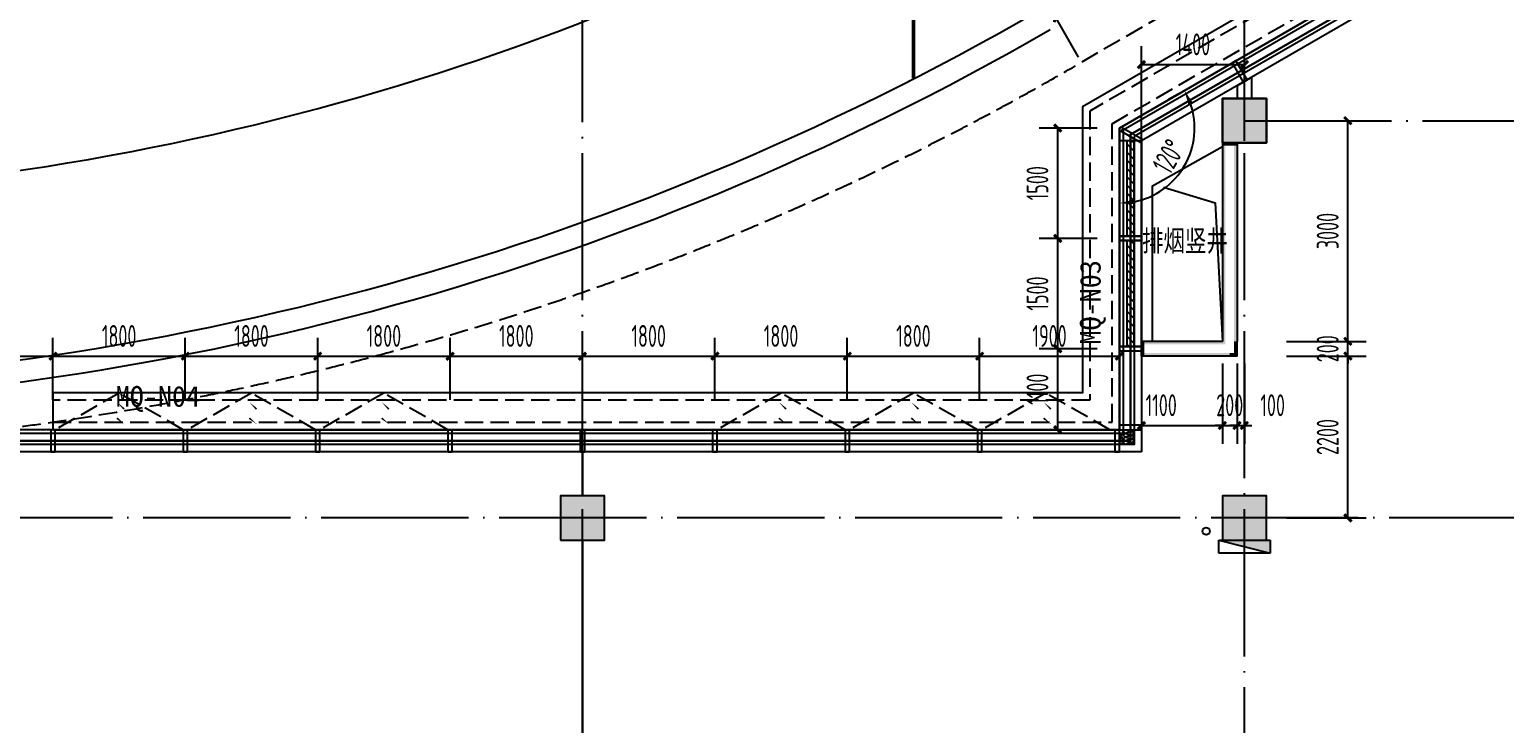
# Model space of a CAD drawing. Extents: x -228436 to 200315, y -41539 to 163917.
# Drawn here: x 22981 to 43036, y 6206 to 15639 of the extents above; entities that cross this region are included whole.
import ezdxf

# ---------------------------------------------------------------- set-up
doc = ezdxf.new("R2010")
doc.units = 0
doc.header["$LTSCALE"] = 1000
doc.header["$MEASUREMENT"] = 0
for name, pattern in [('13#楼幕墙$0$DASH', [0.35, 0.25, -0.1]), ('X-104 13#平面$0$109 3#平面$0$DASH', [0.35, 0.25, -0.1]), ('X-104 13#平面$0$ACAD_ISO05W100', [34, 24, -3, 0.5, -3, 0.5, -3]), ('X-104 13#平面$0$DASH', [0.35, 0.25, -0.1]), ('X-104 13#平面$0$DOTE', [2.42, 2, -0.2, 0.02, -0.2])]:
    doc.linetypes.add(name, pattern=pattern)
for name, color, linetype in [('01-标注_尺寸', 124, 'Continuous'), ('13#楼幕墙$0$A-C_幕墙龙骨', 133, 'Continuous'), ('13#楼幕墙$0$A-C_玻璃幕墙', 140, 'Continuous'), ('13#楼幕墙$0$A-C_窗', 140, 'Continuous'), ('PUB_HATCH', 8, 'Continuous'), ('PUB_WALL', 9, 'Continuous'), ('X-104 13#平面$0$01-标注_符号', 200, 'Continuous'), ('X-104 13#平面$0$02-TEXT_房间', 7, 'Continuous'), ('X-104 13#平面$0$02-TEXT_标注', 130, 'Continuous'), ('X-104 13#平面$0$A-O_散水', 134, 'Continuous'), ('X-104 13#平面$0$A-TECH_暖通', 6, 'Continuous'), ('X-104 13#平面$0$A-TECH_水', 3, 'Continuous'), ('X-104 13#平面$0$A-TECH_结构', 21, 'Continuous'), ('X-104 13#平面$0$A_AXIS-轴线', 36, 'X-104 13#平面$0$DOTE'), ('X-104 13#平面$0$A_STR-砌块墙', 121, 'Continuous'), ('X-104 13#平面$0$A_STR-砼柱', 51, 'Continuous'), ('X-104 13#平面$0$M-场地 车库入口', 41, 'Continuous')]:
    doc.layers.add(name, color=color, linetype=linetype)
doc.layers.add('X-104 13#平面$0$000套内', color=226, linetype='Continuous', lineweight=30, plot=False)
doc.styles.add('_TCH_DIM_T3', font='ros1.shx', dxfattribs={"width": 0.705882, "bigfont": 'jd.shx'})
doc.styles.add('X-104 13#平面$0$_TCH_AXIS', font='STXIHEI_0.TTF', dxfattribs={"width": 0.75})
doc.styles.add('X-104 13#平面$0$_TCH_SPACE', font='STXIHEI_0.TTF', dxfattribs={"width": 0.75, "height": 5})
doc.dimstyles.new('_TCH_ARCH&&100', dxfattribs={"dimtxt": 297.5, "dimasz": 100, "dimexe": 250, "dimexo": 300, "dimgap": 126.25, "dimtad": 1, "dimdec": 0, "dimzin": 0, "dimdsep": 46, "dimtxsty": '_TCH_DIM_T3', "dimblk": 'ARCHTICK', "dimcen": 0.09, "dimclrt": 7, "dimazin": 2, "dimtfac": 1, "dimtdec": 0, "dimtix": 1, "dimtmove": 2, "dimatfit": 3, "dimfxl": 0, "dimtolj": 1, "dimtzin": 0, "dimarcsym": 0})
doc.dimstyles.new('_TCH_ARROW&&100', dxfattribs={"dimtxt": 297.5, "dimasz": 200, "dimexe": 250, "dimexo": 300, "dimgap": 100, "dimtad": 1, "dimdec": 0, "dimzin": 0, "dimdsep": 46, "dimtxsty": '_TCH_DIM_T3', "dimcen": 0.09, "dimclrt": 7, "dimazin": 2, "dimtfac": 1, "dimtdec": 0, "dimtix": 1, "dimtmove": 2, "dimatfit": 3, "dimfxl": 0, "dimtolj": 1, "dimtzin": 0, "dimarcsym": 0})

# ---------------------------------------------------------------- blocks, each defined once
blk = doc.blocks.new('X-104 13#平面$0$轴网')
at = {"layer": 'X-104 13#平面$0$A_AXIS-轴线', "linetype": 'X-104 13#平面$0$DOTE'}
for p, q in [((30500, -7401), (30500, 24620.3)), ((39500, -7401), (39500, 24620.3)), ((60408.4, 9000), (-2925, 9000))]:
    blk.add_line(p, q, dxfattribs=at)
blk = doc.blocks.new('13#楼幕墙$0$A$C62EA228A')
at = {"linetype": '13#楼幕墙$0$DASH'}
blk.add_lwpolyline([(10, -300), (-860, -797), (-1730, -300)], dxfattribs=at)
at = {"layer": '13#楼幕墙$0$A-C_玻璃幕墙', "color": 1}
blk.add_lwpolyline([(-889, -674, 0, 25, 0), (-792, -580, 0, 0, 0), (-890, -456, 25, 0, 0), (-786, -374, 0, 0, 0)], format="xyseb", dxfattribs=at)
blk = doc.blocks.new('13#楼幕墙$0$$LinePat$岩棉板')
at = {"color": 0}
for p, q in [((0, -17), (12, -67)), ((12, -67), (24, -17))]:
    blk.add_line(p, q, dxfattribs=at)
for centre, start, end in [((12, -17), 0, 180), ((0, -67), 270, 0), ((24, -67), 180, 270)]:
    blk.add_arc(centre, 12, start, end, dxfattribs=at)
at = {"layer": 'Defpoints'}
blk.add_point((0, 0.1), dxfattribs=at)
at = {"layer": 'Defpoints', "color": 0}
blk.add_point((24, -84), dxfattribs=at)
blk = doc.blocks.new('*U121')
for points in [[(150, 150), (150, 200), (0, 200), (0, 0), (150, 0)], [(150, 0), (200, 0), (200, 150), (150, 150)]]:
    blk.add_lwpolyline(points)
at = {"color": 8, "yscale": 1.782568518697715, "zscale": 1.782568518697715}
for p, xscale, rotation in [((150, 200), 2.083067894769967, 270), ((150, 150), 2.083067894769967, 270), ((150, 100), 2.083067894769967, 270), ((150, 50), 2.083067894769967, 270), ((200, 0), 2.083333331597222, 180)]:
    blk.add_blockref('13#楼幕墙$0$$LinePat$岩棉板', p, dxfattribs=dict(at, xscale=xscale, rotation=rotation))
blk = doc.blocks.new('*U124')
h = blk.add_hatch()
h.set_pattern_fill('ANSI31', color=256, scale=50)
h.set_pattern_definition([(45, (-55912.376, 120006.8), (-56.1266, 56.1266), [])])
h.paths.add_polyline_path([(-1440, 100), (0, 100), (0, 200), (-1440, 200)])
for points in [[(-1440, 0), (0, 0), (0, 300), (-1440, 300)], [(-1440, 100), (0, 100), (0, 200), (-1440, 200)]]:
    blk.add_lwpolyline(points, close=True)
blk = doc.blocks.new('*U125')
h = blk.add_hatch()
h.set_pattern_fill('ANSI31', color=256, scale=50)
h.set_pattern_definition([(45, (-55769.01, 120006.8), (-56.1266, 56.1266), [])])
h.paths.add_polyline_path([(-1297, 100), (0, 100), (0, 200), (-1297, 200)])
for points in [[(-1297, 0), (0, 0), (0, 300), (-1297, 300)], [(-1297, 100), (0, 100), (0, 200), (-1297, 200)]]:
    blk.add_lwpolyline(points, close=True)
blk = doc.blocks.new('13#楼幕墙$0$A$C7A413A1D')
blk.add_lwpolyline([(-70, -300), (-10, -300), (-10, 0), (-70, 0)], close=True)
blk = doc.blocks.new('13#楼幕墙')
at = {"layer": '13#楼幕墙$0$A-C_幕墙龙骨'}
blk.add_lwpolyline([(38113, 14148), (38087, 14105), (37828, 14255), (37853, 14298)], close=True, dxfattribs=at)
at = {"layer": '13#楼幕墙$0$A-C_玻璃幕墙'}
for p, q in [((43348, 17266), (38000, 14185)), ((37850, 14271), (37850, 10150)), ((38000, 14185), (38000, 10000)), ((38100, 14127), (38100, 9900)), ((37850, 10150), (12485, 10150)), ((38100, 9900), (12410, 9900)), ((38000, 10000), (12440, 10000))]:
    blk.add_line(p, q, dxfattribs=at)
for points in [[(4493, 15500), (-900, 15500), (-900, -1700), (22100, -1700), (22100, -1100), (58400, -1100), (58400, 18960), (53293, 23245), (37800, 14300), (37800, 10200), (12500, 10200), (4493, 15500)], [(58350, 18937), (53288, 23184), (37850, 14271)], [(58100, 18820), (53261, 22880), (38100, 14127)]]:
    blk.add_lwpolyline(points, dxfattribs=at)
at = {"layer": '13#楼幕墙$0$A-C_幕墙龙骨'}
for p, rotation in [((39394, 15219), 29.95337307442212), ((37800, 12840), 90), ((37800, 11340), 90), ((37800, 10270), 90)]:
    blk.add_blockref('13#楼幕墙$0$A$C7A413A1D', p, dxfattribs=dict(at, rotation=rotation))
for p in [(23340, 10200), (25140, 10200), (26940, 10200), (28740, 10200), (30540, 10200), (32340, 10200), (34140, 10200), (35940, 10200), (37810, 10200)]:
    blk.add_blockref('13#楼幕墙$0$A$C7A413A1D', p, dxfattribs=at)
at = {"layer": '13#楼幕墙$0$A-C_幕墙龙骨', "xscale": -1}
blk.add_blockref('*U121', (38000, 10000), dxfattribs=at)
at = {"layer": '13#楼幕墙$0$A-C_窗', "rotation": 90}
for name, p in [('*U125', (38100, 14127)), ('*U124', (38100, 12770))]:
    blk.add_blockref(name, p, dxfattribs=at)
at = {"layer": '13#楼幕墙$0$A-C_窗', "xscale": -1, "rotation": 180}
for p in [(25060, 9900), (26860, 9900), (28660, 9900), (34060, 9900), (35860, 9900), (37660, 9900)]:
    blk.add_blockref('13#楼幕墙$0$A$C62EA228A', p, dxfattribs=at)
blk = doc.blocks.new('X-104 13#平面$0$jtrsyt')
at = {"ltscale": 0.02}
for radius in [35433, 37983, 38283]:
    blk.add_arc((20030, 25300), radius, 239.9998, 270, dxfattribs=at)
blk = doc.blocks.new('X-104 13#平面$0$$TwtSys$00000434')
for p, q in [((-0.5, 0.5), (-0.5, -0.5)), ((-0.5, -0.5), (0.5, 0.5)), ((0.5, 0.5), (-0.5, 0.5)), ((0.5, -0.5), (0.5, 0.5)), ((-0.5, -0.5), (0.5, -0.5))]:
    blk.add_line(p, q)
blk.add_solid([(0.5, -0.5), (0.5, 0.5), (-0.5, -0.5)])
blk = doc.blocks.new('X-104 13#平面$0$A$C55540B70')
at = {"layer": 'X-104 13#平面$0$A-TECH_水'}
blk.add_circle((-18520, 8820), 50, dxfattribs=at)
at = {"layer": 'X-104 13#平面$0$A-TECH_水', "xscale": -700, "yscale": 180, "zscale": 700, "rotation": 180}
blk.add_blockref('X-104 13#平面$0$$TwtSys$00000434', (-18000, 8610), dxfattribs=at)
blk = doc.blocks.new('X-104 13#平面$0$A$C0BB3323F')
at = {"layer": 'Defpoints'}
blk.add_lwpolyline([(59300, 600), (59300, 20660), (54205, 24935), (38700, 16000), (38700, 11900), (13400, 11900), (5393, 17200), (0, 17200), (0, 0), (23000, 0), (23000, 600)], close=True, dxfattribs=at)
blk = doc.blocks.new('_FZH')
blk.add_lwpolyline([(-0.5, -0.5), (0.5, -0.5), (0.5, 0.5), (-0.5, 0.5)], close=True)
at = {"layer": 'PUB_HATCH'}
blk.add_solid([(-0.5, -0.5), (0.5, -0.5), (-0.5, 0.5), (0.5, 0.5)], dxfattribs=at)
blk = doc.blocks.new('X-104 13#平面')
at = {"layer": 'PUB_WALL'}
for points in [[(39800, 14700), (39200, 14700), (39240, 14660), (39760, 14660)], [(39200, 14700), (39200, 14100), (39240, 14140), (39240, 14660)], [(39800, 14100), (39800, 14700), (39760, 14660), (39760, 14140)], [(39200, 14100), (39800, 14100), (39760, 14140), (39240, 14140)], [(39200, 14100), (39200, 11400), (39240, 11360), (39240, 14100)], [(39400, 14100), (39200, 14100), (39200, 14060), (39400, 14060)], [(39400, 14100), (39360, 14100), (39360, 11360), (39400, 11400)], [(39200, 11400), (38100, 11400), (38100, 11360), (39240, 11360)], [(38100, 11200), (38100, 11400), (38140, 11400), (38140, 11200)], [(39300, 11200), (38100, 11200), (38100, 11240), (39300, 11240)], [(39400, 11200), (39300, 11200), (39300, 11240), (39400, 11240)], [(39400, 11400), (39400, 11400), (39360, 11360), (39400, 11360)], [(39400, 11200), (39400, 11400), (39360, 11400), (39360, 11200)], [(30800, 9300), (30200, 9300), (30240, 9260), (30760, 9260)], [(30200, 9300), (30200, 8700), (30240, 8740), (30240, 9260)], [(30800, 8700), (30800, 9300), (30760, 9260), (30760, 8740)], [(39800, 9300), (39200, 9300), (39240, 9260), (39760, 9260)], [(39200, 9300), (39200, 8700), (39240, 8740), (39240, 9260)], [(39800, 8700), (39800, 9300), (39760, 9260), (39760, 8740)], [(30200, 8700), (30800, 8700), (30760, 8740), (30240, 8740)], [(39200, 8700), (39800, 8700), (39760, 8740), (39240, 8740)]]:
    blk.add_hatch(color=256, dxfattribs=at).paths.add_polyline_path(points)
blk.add_lwpolyline([(39200, 14700), (39800, 14700), (39800, 14100), (39200, 14100)], close=True)
at = {"layer": 'X-104 13#平面$0$000套内'}
blk.add_lwpolyline([(7100, -1550), (21950, -1550), (21950, -950), (48400, -950), (48400, 11050), (53400, 11050), (53400, 18100), (58250, 18100), (58250, 18890), (53289.1, 23052.7), (37950, 14213.3), (37950, 10050), (12454.9, 10050), (4447.4, 15350), (4100, 15350), (4100, 6300), (7100, 6300), (7100, -1550)], dxfattribs=at)
at = {"layer": 'X-104 13#平面$0$01-标注_符号', "const_width": 50}
blk.add_lwpolyline([(35000, 14974), (35000, 15974), (34400, 15974)], dxfattribs=at)
at = {"layer": 'X-104 13#平面$0$A-O_散水'}
blk.add_lwpolyline([(58900, 13050), (58900, 19193.2), (53346.4, 23853.1), (37300, 14588.9), (37300, 10700), (23300, 10700), (23300, 10200), (37800, 10200), (37800, 14300), (53293.2, 23245), (58400, 18960), (58400, 13050)], dxfattribs=at)
at = {"layer": 'X-104 13#平面$0$A-O_散水', "linetype": 'X-104 13#平面$0$DASH'}
blk.add_lwpolyline([(58800, 13050), (58800, 19146.5), (53335.8, 23731.5), (37400, 14531.2), (37400, 10600), (23300, 10600), (23300, 10300), (37700, 10300), (37700, 14357.8), (53303.8, 23366.6), (58500, 19006.6), (58500, 13050)], dxfattribs=at)
at = {"layer": 'X-104 13#平面$0$A-O_散水', "linetype": 'X-104 13#平面$0$109 3#平面$0$DASH'}
blk.add_lwpolyline([(40688.9, 18201.8), (41139.5, 17422.7), (37157.4, 15119.8, -0.1001589), (22540.1, 10200, -0.1001589)], format="xyb", dxfattribs=at)
at = {"layer": 'X-104 13#平面$0$A-TECH_暖通', "linetype": 'X-104 13#平面$0$109 3#平面$0$DASH', "const_width": 30}
for points in [[(30500, 9900), (30500, 9300)], [(30500, 8700), (30500, 300)]]:
    blk.add_lwpolyline(points, dxfattribs=at)
at = {"layer": 'X-104 13#平面$0$A-TECH_结构'}
for points in [[(58350, -1050), (58350, 18936.6), (53287.9, 23184.2), (37850, 14271.1), (37850, 10150), (12485, 10150), (4477.5, 15450), (-850, 15450), (-850, -1650), (22050, -1650), (22050, -1050)], [(39200, 11400), (38250.2, 11400), (38250.4, 13516.4), (39200.4, 14049.9)]]:
    blk.add_lwpolyline(points, close=True, dxfattribs=at)
blk.add_lwpolyline([(38400, 13497.3), (39100.1, 13281.4), (39200, 11400)], dxfattribs=at)
at = {"layer": 'X-104 13#平面$0$A_AXIS-轴线', "linetype": 'X-104 13#平面$0$DOTE'}
blk.add_line((39500, 14400), (60408.4, 14400), dxfattribs=at)
at = {"layer": 'X-104 13#平面$0$A_STR-砌块墙'}
for p, q in [((39200, 14100), (39200, 11400)), ((39400, 14100), (39400, 11400)), ((39200, 11400), (38100, 11400)), ((38100, 11200), (38100, 11400)), ((39400, 11400), (39400, 11400)), ((39400, 11200), (39400, 11400)), ((39300, 11200), (38100, 11200)), ((39400, 11200), (39300, 11200))]:
    blk.add_line(p, q, dxfattribs=at)
blk.add_lwpolyline([(39600, 14991), (39400, 14875.8), (39400, 14700), (39600, 14700), (39600, 14991)], dxfattribs=at)
for name, p in [('X-104 13#平面$0$A$C55540B70', (57500, 0)), ('X-104 13#平面$0$A$C0BB3323F', (-900, -1700)), ('X-104 13#平面$0$轴网', (0, 0))]:
    blk.add_blockref(name, p)
at = {"layer": 'X-104 13#平面$0$A-TECH_结构'}
blk.add_blockref('13#楼幕墙', (0, 0), dxfattribs=at)
at = {"layer": 'X-104 13#平面$0$A_STR-砼柱', "xscale": 600, "yscale": 600, "zscale": 600}
for p in [(39500, 14400), (30500, 9000), (39500, 9000)]:
    blk.add_blockref('_FZH', p, dxfattribs=at)
at = {"layer": 'X-104 13#平面$0$M-场地 车库入口', "ltscale": 200, "rotation": 30.04109946673724}
blk.add_blockref('X-104 13#平面$0$jtrsyt', (13018, 16850.5), dxfattribs=at)
at = {"layer": 'X-104 13#平面$0$02-TEXT_房间', "style": 'X-104 13#平面$0$_TCH_SPACE', "width": 0.75}
blk.add_text('排烟竖井', height=285.43, dxfattribs=at).set_placement((38107.1, 12625.5))
at = {"layer": 'X-104 13#平面$0$02-TEXT_标注', "linetype": 'X-104 13#平面$0$ACAD_ISO05W100', "style": 'X-104 13#平面$0$_TCH_AXIS'}
blk.add_text('MQ-N03', height=281.25, rotation=90, dxfattribs=at).set_placement((37545.2, 11357))
blk.add_text('MQ-N04', height=281.25, dxfattribs=at).set_placement((24153.2, 10511.3))
blk = doc.blocks.new('_ArchTick')
at = {"color": 0, "linetype": 'ByBlock', "const_width": 0.4}
blk.add_lwpolyline([(-0.5, -0.5), (0.5, 0.5)], dxfattribs=at)
blk = doc.blocks.new('*D229')
at = {"layer": '01-标注_尺寸', "color": 0, "lineweight": -2, "transparency": 16777216}
for p, q in [((35900, 10606), (35900, 11449)), ((37800, 10606), (37800, 11449)), ((35900, 11199), (37800, 11199))]:
    blk.add_line(p, q, dxfattribs=at)
at = {"layer": 'Defpoints', "color": 0, "transparency": 16777216}
for p in [(37800, 11199), (35900, 10306), (37800, 10306)]:
    blk.add_point(p, dxfattribs=at)
at = {"layer": '01-标注_尺寸', "color": 0, "lineweight": -2, "transparency": 16777216, "xscale": 100, "yscale": 100, "zscale": 100, "rotation": 180}
blk.add_blockref('_ArchTick', (35900, 11199), dxfattribs=at)
at = {"layer": '01-标注_尺寸', "color": 0, "lineweight": -2, "transparency": 16777216, "xscale": 100, "yscale": 100, "zscale": 100}
blk.add_blockref('_ArchTick', (37800, 11199), dxfattribs=at)
at = {"layer": '01-标注_尺寸', "color": 7, "transparency": 16777216, "insert": (36850, 11474), "char_height": 297.5, "attachment_point": 5, "style": '_TCH_DIM_T3'}
blk.add_mtext('\\A1;1900', dxfattribs=at)
blk = doc.blocks.new('*D230')
at = {"layer": '01-标注_尺寸', "color": 0, "lineweight": -2, "transparency": 16777216}
for p, q in [((34100, 10606), (34100, 11449)), ((35900, 10606), (35900, 11449)), ((34100, 11199), (35900, 11199))]:
    blk.add_line(p, q, dxfattribs=at)
at = {"layer": 'Defpoints', "color": 0, "transparency": 16777216}
for p in [(35900, 11199), (34100, 10306), (35900, 10306)]:
    blk.add_point(p, dxfattribs=at)
at = {"layer": '01-标注_尺寸', "color": 0, "lineweight": -2, "transparency": 16777216, "xscale": 100, "yscale": 100, "zscale": 100, "rotation": 180}
blk.add_blockref('_ArchTick', (34100, 11199), dxfattribs=at)
at = {"layer": '01-标注_尺寸', "color": 0, "lineweight": -2, "transparency": 16777216, "xscale": 100, "yscale": 100, "zscale": 100}
blk.add_blockref('_ArchTick', (35900, 11199), dxfattribs=at)
at = {"layer": '01-标注_尺寸', "color": 7, "transparency": 16777216, "insert": (35000, 11474), "char_height": 297.5, "attachment_point": 5, "style": '_TCH_DIM_T3'}
blk.add_mtext('\\A1;1800', dxfattribs=at)
blk = doc.blocks.new('*D231')
at = {"layer": '01-标注_尺寸', "color": 0, "lineweight": -2, "transparency": 16777216}
for p, q in [((32300, 10606), (32300, 11449)), ((34100, 10606), (34100, 11449)), ((32300, 11199), (34100, 11199))]:
    blk.add_line(p, q, dxfattribs=at)
at = {"layer": 'Defpoints', "color": 0, "transparency": 16777216}
for p in [(34100, 11199), (32300, 10306), (34100, 10306)]:
    blk.add_point(p, dxfattribs=at)
at = {"layer": '01-标注_尺寸', "color": 0, "lineweight": -2, "transparency": 16777216, "xscale": 100, "yscale": 100, "zscale": 100, "rotation": 180}
blk.add_blockref('_ArchTick', (32300, 11199), dxfattribs=at)
at = {"layer": '01-标注_尺寸', "color": 0, "lineweight": -2, "transparency": 16777216, "xscale": 100, "yscale": 100, "zscale": 100}
blk.add_blockref('_ArchTick', (34100, 11199), dxfattribs=at)
at = {"layer": '01-标注_尺寸', "color": 7, "transparency": 16777216, "insert": (33200, 11474), "char_height": 297.5, "attachment_point": 5, "style": '_TCH_DIM_T3'}
blk.add_mtext('\\A1;1800', dxfattribs=at)
blk = doc.blocks.new('*D232')
at = {"layer": '01-标注_尺寸', "color": 0, "lineweight": -2, "transparency": 16777216}
for p, q in [((30500, 10606), (30500, 11449)), ((32300, 10606), (32300, 11449)), ((30500, 11199), (32300, 11199))]:
    blk.add_line(p, q, dxfattribs=at)
at = {"layer": 'Defpoints', "color": 0, "transparency": 16777216}
for p in [(32300, 11199), (30500, 10306), (32300, 10306)]:
    blk.add_point(p, dxfattribs=at)
at = {"layer": '01-标注_尺寸', "color": 0, "lineweight": -2, "transparency": 16777216, "xscale": 100, "yscale": 100, "zscale": 100, "rotation": 180}
blk.add_blockref('_ArchTick', (30500, 11199), dxfattribs=at)
at = {"layer": '01-标注_尺寸', "color": 0, "lineweight": -2, "transparency": 16777216, "xscale": 100, "yscale": 100, "zscale": 100}
blk.add_blockref('_ArchTick', (32300, 11199), dxfattribs=at)
at = {"layer": '01-标注_尺寸', "color": 7, "transparency": 16777216, "insert": (31400, 11474), "char_height": 297.5, "attachment_point": 5, "style": '_TCH_DIM_T3'}
blk.add_mtext('\\A1;1800', dxfattribs=at)
blk = doc.blocks.new('*D233')
at = {"layer": '01-标注_尺寸', "color": 0, "lineweight": -2, "transparency": 16777216}
for p, q in [((28700, 10606), (28700, 11449)), ((30500, 10606), (30500, 11449)), ((28700, 11199), (30500, 11199))]:
    blk.add_line(p, q, dxfattribs=at)
at = {"layer": 'Defpoints', "color": 0, "transparency": 16777216}
for p in [(30500, 11199), (28700, 10306), (30500, 10306)]:
    blk.add_point(p, dxfattribs=at)
at = {"layer": '01-标注_尺寸', "color": 0, "lineweight": -2, "transparency": 16777216, "xscale": 100, "yscale": 100, "zscale": 100, "rotation": 180}
blk.add_blockref('_ArchTick', (28700, 11199), dxfattribs=at)
at = {"layer": '01-标注_尺寸', "color": 0, "lineweight": -2, "transparency": 16777216, "xscale": 100, "yscale": 100, "zscale": 100}
blk.add_blockref('_ArchTick', (30500, 11199), dxfattribs=at)
at = {"layer": '01-标注_尺寸', "color": 7, "transparency": 16777216, "insert": (29600, 11474), "char_height": 297.5, "attachment_point": 5, "style": '_TCH_DIM_T3'}
blk.add_mtext('\\A1;1800', dxfattribs=at)
blk = doc.blocks.new('*D234')
at = {"layer": '01-标注_尺寸', "color": 0, "lineweight": -2, "transparency": 16777216}
for p, q in [((26900, 10606), (26900, 11449)), ((28700, 10606), (28700, 11449)), ((26900, 11199), (28700, 11199))]:
    blk.add_line(p, q, dxfattribs=at)
at = {"layer": 'Defpoints', "color": 0, "transparency": 16777216}
for p in [(28700, 11199), (26900, 10306), (28700, 10306)]:
    blk.add_point(p, dxfattribs=at)
at = {"layer": '01-标注_尺寸', "color": 0, "lineweight": -2, "transparency": 16777216, "xscale": 100, "yscale": 100, "zscale": 100, "rotation": 180}
blk.add_blockref('_ArchTick', (26900, 11199), dxfattribs=at)
at = {"layer": '01-标注_尺寸', "color": 0, "lineweight": -2, "transparency": 16777216, "xscale": 100, "yscale": 100, "zscale": 100}
blk.add_blockref('_ArchTick', (28700, 11199), dxfattribs=at)
at = {"layer": '01-标注_尺寸', "color": 7, "transparency": 16777216, "insert": (27800, 11474), "char_height": 297.5, "attachment_point": 5, "style": '_TCH_DIM_T3'}
blk.add_mtext('\\A1;1800', dxfattribs=at)
blk = doc.blocks.new('*D235')
at = {"layer": '01-标注_尺寸', "color": 0, "lineweight": -2, "transparency": 16777216}
for p, q in [((25100, 10606), (25100, 11449)), ((26900, 10606), (26900, 11449)), ((25100, 11199), (26900, 11199))]:
    blk.add_line(p, q, dxfattribs=at)
at = {"layer": 'Defpoints', "color": 0, "transparency": 16777216}
for p in [(26900, 11199), (25100, 10306), (26900, 10306)]:
    blk.add_point(p, dxfattribs=at)
at = {"layer": '01-标注_尺寸', "color": 0, "lineweight": -2, "transparency": 16777216, "xscale": 100, "yscale": 100, "zscale": 100, "rotation": 180}
blk.add_blockref('_ArchTick', (25100, 11199), dxfattribs=at)
at = {"layer": '01-标注_尺寸', "color": 0, "lineweight": -2, "transparency": 16777216, "xscale": 100, "yscale": 100, "zscale": 100}
blk.add_blockref('_ArchTick', (26900, 11199), dxfattribs=at)
at = {"layer": '01-标注_尺寸', "color": 7, "transparency": 16777216, "insert": (26000, 11474), "char_height": 297.5, "attachment_point": 5, "style": '_TCH_DIM_T3'}
blk.add_mtext('\\A1;1800', dxfattribs=at)
blk = doc.blocks.new('*D236')
at = {"layer": '01-标注_尺寸', "color": 0, "lineweight": -2, "transparency": 16777216}
for p, q in [((23300, 10606), (23300, 11449)), ((25100, 10606), (25100, 11449)), ((23300, 11199), (25100, 11199))]:
    blk.add_line(p, q, dxfattribs=at)
at = {"layer": 'Defpoints', "color": 0, "transparency": 16777216}
for p in [(25100, 11199), (23300, 10306), (25100, 10306)]:
    blk.add_point(p, dxfattribs=at)
at = {"layer": '01-标注_尺寸', "color": 0, "lineweight": -2, "transparency": 16777216, "xscale": 100, "yscale": 100, "zscale": 100, "rotation": 180}
blk.add_blockref('_ArchTick', (23300, 11199), dxfattribs=at)
at = {"layer": '01-标注_尺寸', "color": 0, "lineweight": -2, "transparency": 16777216, "xscale": 100, "yscale": 100, "zscale": 100}
blk.add_blockref('_ArchTick', (25100, 11199), dxfattribs=at)
at = {"layer": '01-标注_尺寸', "color": 7, "transparency": 16777216, "insert": (24200, 11474), "char_height": 297.5, "attachment_point": 5, "style": '_TCH_DIM_T3'}
blk.add_mtext('\\A1;1800', dxfattribs=at)
blk = doc.blocks.new('*D237')
at = {"layer": '01-标注_尺寸', "color": 0, "lineweight": -2, "transparency": 16777216}
for p, q in [((21500, 10606), (21500, 11449)), ((23300, 10606), (23300, 11449)), ((21500, 11199), (23300, 11199))]:
    blk.add_line(p, q, dxfattribs=at)
at = {"layer": 'Defpoints', "color": 0, "transparency": 16777216}
for p in [(23300, 11199), (21500, 10306), (23300, 10306)]:
    blk.add_point(p, dxfattribs=at)
at = {"layer": '01-标注_尺寸', "color": 0, "lineweight": -2, "transparency": 16777216, "xscale": 100, "yscale": 100, "zscale": 100, "rotation": 180}
blk.add_blockref('_ArchTick', (21500, 11199), dxfattribs=at)
at = {"layer": '01-标注_尺寸', "color": 0, "lineweight": -2, "transparency": 16777216, "xscale": 100, "yscale": 100, "zscale": 100}
blk.add_blockref('_ArchTick', (23300, 11199), dxfattribs=at)
at = {"layer": '01-标注_尺寸', "color": 7, "transparency": 16777216, "insert": (22400, 11474), "char_height": 297.5, "attachment_point": 5, "style": '_TCH_DIM_T3'}
blk.add_mtext('\\A1;1800', dxfattribs=at)
blk = doc.blocks.new('*D325')
at = {"layer": '01-标注_尺寸', "color": 0, "lineweight": -2, "transparency": 16777216}
for p, q in [((40072, 14400), (41157, 14400)), ((40907, 11400), (40907, 14400)), ((40072, 11400), (41157, 11400))]:
    blk.add_line(p, q, dxfattribs=at)
at = {"layer": 'Defpoints', "color": 0, "transparency": 16777216}
for p in [(39772, 14400), (40907, 14400), (39772, 11400)]:
    blk.add_point(p, dxfattribs=at)
at = {"layer": '01-标注_尺寸', "color": 0, "lineweight": -2, "transparency": 16777216, "xscale": 100, "yscale": 100, "zscale": 100}
for p, rotation in [((40907, 14400), 90), ((40907, 11400), 270)]:
    blk.add_blockref('_ArchTick', p, dxfattribs=dict(at, rotation=rotation))
at = {"layer": '01-标注_尺寸', "color": 7, "transparency": 16777216, "insert": (40632, 12900), "char_height": 297.5, "attachment_point": 5, "rotation": 90, "style": '_TCH_DIM_T3'}
blk.add_mtext('\\A1;3000', dxfattribs=at)
blk = doc.blocks.new('*D326')
at = {"layer": '01-标注_尺寸', "color": 0, "lineweight": -2, "transparency": 16777216}
for p, q in [((40907, 11400), (40907, 11500)), ((40072, 11400), (41157, 11400)), ((40907, 11200), (40907, 11400)), ((40072, 11200), (41157, 11200)), ((40907, 11200), (40907, 11100))]:
    blk.add_line(p, q, dxfattribs=at)
at = {"layer": 'Defpoints', "color": 0, "transparency": 16777216}
for p in [(39772, 11400), (40907, 11400), (39772, 11200)]:
    blk.add_point(p, dxfattribs=at)
at = {"layer": '01-标注_尺寸', "color": 0, "lineweight": -2, "transparency": 16777216, "xscale": 100, "yscale": 100, "zscale": 100}
for p, rotation in [((40907, 11400), 270), ((40907, 11200), 90)]:
    blk.add_blockref('_ArchTick', p, dxfattribs=dict(at, rotation=rotation))
at = {"layer": '01-标注_尺寸', "color": 7, "transparency": 16777216, "insert": (40632, 11300), "char_height": 297.5, "attachment_point": 5, "rotation": 90, "style": '_TCH_DIM_T3'}
blk.add_mtext('\\A1;200', dxfattribs=at)
blk = doc.blocks.new('*D327')
at = {"layer": '01-标注_尺寸', "color": 0, "lineweight": -2, "transparency": 16777216}
for p, q in [((40072, 11200), (41157, 11200)), ((40907, 9000), (40907, 11200)), ((40072, 9000), (41157, 9000))]:
    blk.add_line(p, q, dxfattribs=at)
at = {"layer": 'Defpoints', "color": 0, "transparency": 16777216}
for p in [(39772, 11200), (40907, 11200), (39772, 9000)]:
    blk.add_point(p, dxfattribs=at)
at = {"layer": '01-标注_尺寸', "color": 0, "lineweight": -2, "transparency": 16777216, "xscale": 100, "yscale": 100, "zscale": 100}
for p, rotation in [((40907, 11200), 90), ((40907, 9000), 270)]:
    blk.add_blockref('_ArchTick', p, dxfattribs=dict(at, rotation=rotation))
at = {"layer": '01-标注_尺寸', "color": 7, "transparency": 16777216, "insert": (40632, 10100), "char_height": 297.5, "attachment_point": 5, "rotation": 90, "style": '_TCH_DIM_T3'}
blk.add_mtext('\\A1;2200', dxfattribs=at)
blk = doc.blocks.new('*D343')
at = {"layer": '01-标注_尺寸', "color": 0, "lineweight": -2, "transparency": 16777216}
for p, q in [((38100, 14127), (38100, 15412)), ((39500, 14127), (39500, 15412)), ((38100, 15162), (39500, 15162))]:
    blk.add_line(p, q, dxfattribs=at)
at = {"layer": 'Defpoints', "color": 0, "transparency": 16777216}
for p in [(39500, 15162), (38100, 13827), (39500, 13827)]:
    blk.add_point(p, dxfattribs=at)
at = {"layer": '01-标注_尺寸', "color": 0, "lineweight": -2, "transparency": 16777216, "xscale": 100, "yscale": 100, "zscale": 100, "rotation": 180}
blk.add_blockref('_ArchTick', (38100, 15162), dxfattribs=at)
at = {"layer": '01-标注_尺寸', "color": 0, "lineweight": -2, "transparency": 16777216, "xscale": 100, "yscale": 100, "zscale": 100}
blk.add_blockref('_ArchTick', (39500, 15162), dxfattribs=at)
at = {"layer": '01-标注_尺寸', "color": 7, "transparency": 16777216, "insert": (38800, 15437), "char_height": 297.5, "attachment_point": 5, "style": '_TCH_DIM_T3'}
blk.add_mtext('\\A1;1400', dxfattribs=at)
blk = doc.blocks.new('*D461')
at = {"layer": '01-标注_尺寸', "color": 0, "lineweight": -2, "transparency": 16777216}
for p, q in [((38805, 16162), (38367, 16922)), ((36932, 15807), (38491, 16705)), ((37245, 15263), (36807, 16023))]:
    blk.add_line(p, q, dxfattribs=at)
at = {"layer": 'Defpoints', "color": 0, "transparency": 16777216}
for p in [(38491, 16705), (38954, 15902), (37395, 15003)]:
    blk.add_point(p, dxfattribs=at)
at = {"layer": '01-标注_尺寸', "color": 0, "lineweight": -2, "transparency": 16777216, "xscale": 100, "yscale": 100, "zscale": 100}
for p, rotation in [((38491, 16705), 29.95337307636542), ((36932, 15807), 209.9533730763654)]:
    blk.add_blockref('_ArchTick', p, dxfattribs=dict(at, rotation=rotation))
at = {"layer": '01-标注_尺寸', "color": 7, "transparency": 16777216, "insert": (37574, 16494), "char_height": 297.5, "attachment_point": 5, "rotation": 29.9534, "style": '_TCH_DIM_T3'}
blk.add_mtext('\\A1;1800', dxfattribs=at)
blk = doc.blocks.new('*D571')
at = {"layer": '01-标注_尺寸', "color": 0, "lineweight": -2, "transparency": 16777216}
for p, q in [((37500, 14300), (36711, 14300)), ((36961, 12800), (36961, 14300)), ((37500, 12800), (36711, 12800))]:
    blk.add_line(p, q, dxfattribs=at)
at = {"layer": 'Defpoints', "color": 0, "transparency": 16777216}
for p in [(36961, 14300), (37800, 14300), (37800, 12800)]:
    blk.add_point(p, dxfattribs=at)
at = {"layer": '01-标注_尺寸', "color": 0, "lineweight": -2, "transparency": 16777216, "xscale": 100, "yscale": 100, "zscale": 100}
for p, rotation in [((36961, 14300), 90), ((36961, 12800), 270)]:
    blk.add_blockref('_ArchTick', p, dxfattribs=dict(at, rotation=rotation))
at = {"layer": '01-标注_尺寸', "color": 7, "transparency": 16777216, "insert": (36686, 13550), "char_height": 297.5, "attachment_point": 5, "rotation": 90, "style": '_TCH_DIM_T3'}
blk.add_mtext('\\A1;1500', dxfattribs=at)
blk = doc.blocks.new('*D572')
at = {"layer": '01-标注_尺寸', "color": 0, "lineweight": -2, "transparency": 16777216}
for p, q in [((37500, 12800), (36711, 12800)), ((36961, 11300), (36961, 12800)), ((37500, 11300), (36711, 11300))]:
    blk.add_line(p, q, dxfattribs=at)
at = {"layer": 'Defpoints', "color": 0, "transparency": 16777216}
for p in [(36961, 12800), (37800, 12800), (37800, 11300)]:
    blk.add_point(p, dxfattribs=at)
at = {"layer": '01-标注_尺寸', "color": 0, "lineweight": -2, "transparency": 16777216, "xscale": 100, "yscale": 100, "zscale": 100}
for p, rotation in [((36961, 12800), 90), ((36961, 11300), 270)]:
    blk.add_blockref('_ArchTick', p, dxfattribs=dict(at, rotation=rotation))
at = {"layer": '01-标注_尺寸', "color": 7, "transparency": 16777216, "insert": (36686, 12050), "char_height": 297.5, "attachment_point": 5, "rotation": 90, "style": '_TCH_DIM_T3'}
blk.add_mtext('\\A1;1500', dxfattribs=at)
blk = doc.blocks.new('*D573')
at = {"layer": '01-标注_尺寸', "color": 0, "lineweight": -2, "transparency": 16777216}
for p, q in [((37500, 11300), (36711, 11300)), ((36961, 10200), (36961, 11300)), ((37500, 10200), (36711, 10200))]:
    blk.add_line(p, q, dxfattribs=at)
at = {"layer": 'Defpoints', "color": 0, "transparency": 16777216}
for p in [(36961, 11300), (37800, 11300), (37800, 10200)]:
    blk.add_point(p, dxfattribs=at)
at = {"layer": '01-标注_尺寸', "color": 0, "lineweight": -2, "transparency": 16777216, "xscale": 100, "yscale": 100, "zscale": 100}
for p, rotation in [((36961, 11300), 90), ((36961, 10200), 270)]:
    blk.add_blockref('_ArchTick', p, dxfattribs=dict(at, rotation=rotation))
at = {"layer": '01-标注_尺寸', "color": 7, "transparency": 16777216, "insert": (36686, 10750), "char_height": 297.5, "attachment_point": 5, "rotation": 90, "style": '_TCH_DIM_T3'}
blk.add_mtext('\\A1;1100', dxfattribs=at)
blk = doc.blocks.new('*D594')
at = {"layer": '01-标注_尺寸', "color": 0, "lineweight": -2, "transparency": 16777216}
for p, q in [((38100, 11100), (38100, 10007)), ((39200, 11100), (39200, 10007)), ((38100, 10257), (39200, 10257))]:
    blk.add_line(p, q, dxfattribs=at)
at = {"layer": 'Defpoints', "color": 0, "transparency": 16777216}
for p in [(38100, 11400), (39200, 11400), (39200, 10257)]:
    blk.add_point(p, dxfattribs=at)
at = {"layer": '01-标注_尺寸', "color": 0, "lineweight": -2, "transparency": 16777216, "xscale": 100, "yscale": 100, "zscale": 100, "rotation": 180}
blk.add_blockref('_ArchTick', (38100, 10257), dxfattribs=at)
at = {"layer": '01-标注_尺寸', "color": 0, "lineweight": -2, "transparency": 16777216, "xscale": 100, "yscale": 100, "zscale": 100}
blk.add_blockref('_ArchTick', (39200, 10257), dxfattribs=at)
at = {"layer": '01-标注_尺寸', "color": 7, "transparency": 16777216, "insert": (38369, 10532), "char_height": 297.5, "attachment_point": 5, "style": '_TCH_DIM_T3'}
blk.add_mtext('\\A1;1100', dxfattribs=at)
blk = doc.blocks.new('*D595')
at = {"layer": '01-标注_尺寸', "color": 0, "lineweight": -2, "transparency": 16777216}
for p, q in [((39200, 11100), (39200, 10007)), ((39400, 11100), (39400, 10007)), ((39200, 10257), (39100, 10257)), ((39200, 10257), (39400, 10257)), ((39400, 10257), (39500, 10257))]:
    blk.add_line(p, q, dxfattribs=at)
at = {"layer": 'Defpoints', "color": 0, "transparency": 16777216}
for p in [(39200, 11400), (39400, 11400), (39400, 10257)]:
    blk.add_point(p, dxfattribs=at)
at = {"layer": '01-标注_尺寸', "color": 0, "lineweight": -2, "transparency": 16777216, "xscale": 100, "yscale": 100, "zscale": 100}
blk.add_blockref('_ArchTick', (39200, 10257), dxfattribs=at)
at = {"layer": '01-标注_尺寸', "color": 0, "lineweight": -2, "transparency": 16777216, "xscale": 100, "yscale": 100, "zscale": 100, "rotation": 180}
blk.add_blockref('_ArchTick', (39400, 10257), dxfattribs=at)
at = {"layer": '01-标注_尺寸', "color": 7, "transparency": 16777216, "insert": (39300, 10532), "char_height": 297.5, "attachment_point": 5, "style": '_TCH_DIM_T3'}
blk.add_mtext('\\A1;200', dxfattribs=at)
blk = doc.blocks.new('*D596')
at = {"layer": '01-标注_尺寸', "color": 0, "lineweight": -2, "transparency": 16777216}
for p, q in [((39400, 11100), (39400, 10007)), ((39500, 11100), (39500, 10007)), ((39400, 10257), (39300, 10257)), ((39400, 10257), (39500, 10257)), ((39500, 10257), (39600, 10257))]:
    blk.add_line(p, q, dxfattribs=at)
at = {"layer": 'Defpoints', "color": 0, "transparency": 16777216}
for p in [(39400, 11400), (39500, 11400), (39500, 10257)]:
    blk.add_point(p, dxfattribs=at)
at = {"layer": '01-标注_尺寸', "color": 0, "lineweight": -2, "transparency": 16777216, "xscale": 100, "yscale": 100, "zscale": 100}
blk.add_blockref('_ArchTick', (39400, 10257), dxfattribs=at)
at = {"layer": '01-标注_尺寸', "color": 0, "lineweight": -2, "transparency": 16777216, "xscale": 100, "yscale": 100, "zscale": 100, "rotation": 180}
blk.add_blockref('_ArchTick', (39500, 10257), dxfattribs=at)
at = {"layer": '01-标注_尺寸', "color": 7, "transparency": 16777216, "insert": (39884, 10532), "char_height": 297.5, "attachment_point": 5, "style": '_TCH_DIM_T3'}
blk.add_mtext('\\A1;100', dxfattribs=at)
blk = doc.blocks.new('*D632')
at = {"layer": '01-标注_尺寸', "color": 0, "lineweight": -2, "transparency": 16777216}
for p, q in [((38599, 14761), (38469, 14686)), ((37800, 13377), (37800, 13527))]:
    blk.add_line(p, q, dxfattribs=at)
blk.add_arc((37800, 14300), 1023, 281.2245, 18.7755, dxfattribs=at)
at = {"layer": '01-标注_尺寸', "color": 0, "transparency": 16777216}
for points in [[(38738, 14615), (38798, 14643), (38686, 14811)], [(38002, 13264), (37996, 13330), (37800, 13277)]]:
    blk.add_solid(points, dxfattribs=at)
at = {"layer": 'Defpoints', "color": 0, "transparency": 16777216}
for p in [(38859, 14911), (37800, 14300), (38457, 13517), (37800, 13077)]:
    blk.add_point(p, dxfattribs=at)
at = {"layer": '01-标注_尺寸', "color": 7, "transparency": 16777216, "insert": (38470, 13913), "char_height": 297.5, "attachment_point": 5, "rotation": 60, "style": '_TCH_DIM_T3'}
blk.add_mtext('\\A1;120°', dxfattribs=at)

msp = doc.modelspace()

# ---------------------------------------------------------------- block references
msp.add_blockref('X-104 13#平面', (0, 0))

# ---------------------------------------------------------------- dimensions: what is measured, and where the dimension line sits
at = {"layer": '01-标注_尺寸'}
for p1, p2, distance, picture, middle in [((37394.8, 15003.2), (38954.3, 15902), 927.1, '*D461', (37574.3, 16494.2)), ((38100, 13826.6), (39500, 13826.6), 1335.4, '*D343', (38800, 15437)), ((39771.7, 11400), (39771.7, 14400), -1135, '*D325', (40631.7, 12900)), ((37800, 12800), (37800, 14300), 838.6, '*D571', (36686.4, 13550)), ((37800, 11300), (37800, 12800), 838.6, '*D572', (36686.4, 12050)), ((21500, 10305.8), (23300, 10305.8), 893.4, '*D237', (22400, 11474.1)), ((23300, 10305.8), (25100, 10305.8), 893.4, '*D236', (24200, 11474.1)), ((25100, 10305.8), (26900, 10305.8), 893.4, '*D235', (26000, 11474.1)), ((26900, 10305.8), (28700, 10305.8), 893.4, '*D234', (27800, 11474.1)), ((28700, 10305.8), (30500, 10305.8), 893.4, '*D233', (29600, 11474.1)), ((30500, 10305.8), (32300, 10305.8), 893.4, '*D232', (31400, 11474.1)), ((32300, 10305.8), (34100, 10305.8), 893.4, '*D231', (33200, 11474.1)), ((34100, 10305.8), (35900, 10305.8), 893.4, '*D230', (35000, 11474.1)), ((35900, 10305.8), (37800, 10305.8), 893.4, '*D229', (36850, 11474.1)), ((39771.7, 11200), (39771.7, 11400), -1135, '*D326', (40631.7, 11300)), ((37800, 10200), (37800, 11300), 838.6, '*D573', (36686.4, 10750)), ((39200, 11400), (39400, 11400), -1143.5, '*D595', (39300, 10531.5)), ((39771.7, 9000), (39771.7, 11200), -1135, '*D327', (40631.7, 10100))]:
    dim = msp.add_aligned_dim(p1=p1, p2=p2, distance=distance, dimstyle='_TCH_ARCH&&100', dxfattribs=at)
    dim.commit()
    dim.dimension.update_dxf_attribs({"geometry": picture, "text_midpoint": middle})
dim = msp.add_angular_dim_3p(base=(38457.3, 13516.7), center=(37800, 14300), p1=(37800, 13077.5), p2=(38858.8, 14911.3), dimstyle='_TCH_ARROW&&100', dxfattribs=at)
dim.commit()
dim.dimension.update_dxf_attribs({"geometry": '*D632', "text_midpoint": (38470.1, 13913.1)})
for base, p1, p2, picture, middle in [((39200, 10256.5), (38100, 11400), (39200, 11400), '*D594', (38369, 10531.5)), ((39500, 10256.5), (39400, 11400), (39500, 11400), '*D596', (39884.3, 10531.5))]:
    dim = msp.add_linear_dim(base=base, p1=p1, p2=p2, angle=0, dimstyle='_TCH_ARCH&&100', dxfattribs=at)
    dim.commit()
    dim.dimension.update_dxf_attribs({"geometry": picture, "text_midpoint": middle, "dimtype": 161})

doc.saveas('drawing.dxf')
